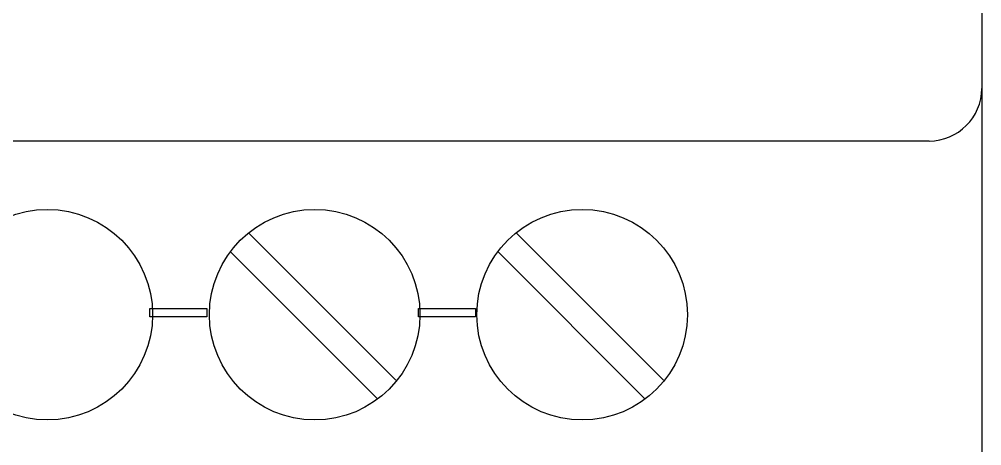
# Model space of a CAD drawing. Extents: x 0 to 420, y 0 to 297.
# Drawn here: x 160.48 to 178.76, y 188.34 to 196.44 of the extents above; entities that cross this region are included whole.
import ezdxf

# ---------------------------------------------------------------- set-up
doc = ezdxf.new("R2010")
doc.units = 0
doc.header["$LTSCALE"] = 23.1
doc.layers.add('10000_FRONT', color=7, linetype='CONTINUOUS')

msp = doc.modelspace()

# ---------------------------------------------------------------- linework, layer by layer
at = {"layer": '10000_FRONT', "color": 7, "linetype": 'CONTINUOUS'}
for p, q in [((178.762, 260.627), (178.762, 172.627)), ((177.762, 194.127), (144.262, 194.127)), ((167.636, 189.586), (164.844, 192.378)), ((172.716, 189.586), (169.924, 192.378)), ((164.501, 192.014), (167.279, 189.237)), ((169.581, 192.014), (172.359, 189.237)), ((162.962, 190.786), (162.962, 190.946)), ((162.962, 190.946), (164.045, 190.946)), ((164.045, 190.946), (164.045, 190.786)), ((168.062, 190.786), (168.062, 190.946)), ((168.062, 190.946), (169.145, 190.946)), ((169.145, 190.946), (169.145, 190.786)), ((164.045, 190.786), (162.962, 190.786)), ((169.145, 190.786), (168.062, 190.786))]:
    msp.add_line(p, q, dxfattribs=at)
for centre in [(161.012, 190.827), (166.092, 190.827), (171.172, 190.827)]:
    msp.add_circle(centre, 2, dxfattribs=at)
msp.add_arc((177.762, 195.127), 1, 270, 360, dxfattribs=at)

doc.saveas('drawing.dxf')
